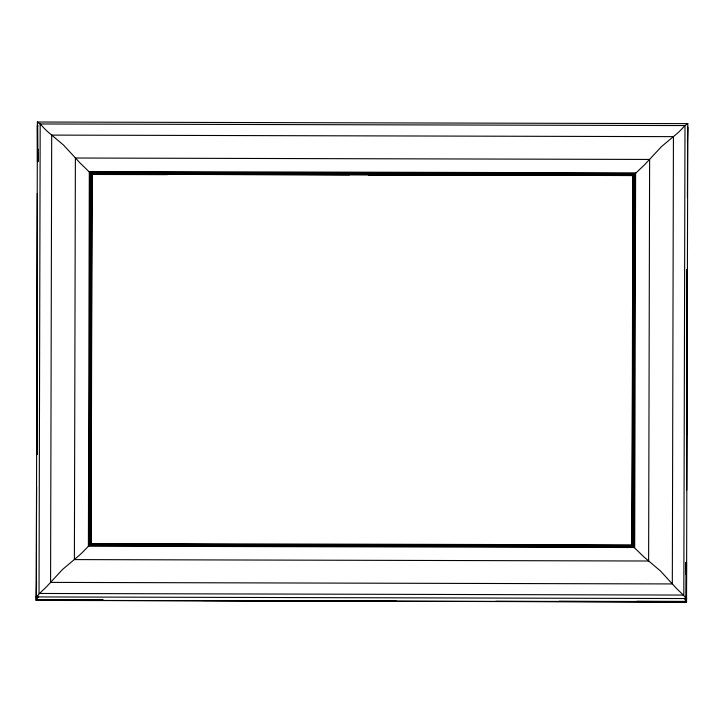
<?xml version="1.0" encoding="UTF-8"?>
<svg xmlns="http://www.w3.org/2000/svg" width="724" height="724" viewBox="0 0 724 724"><rect width="100%" height="100%" fill="white"/><g stroke="black" fill="none" stroke-linecap="round" stroke-linejoin="round"><path stroke-width="1.09" d="M36.562 486.229L36.281 600.395L686.533 602.006L684.234 598.205M36.743 454.627L37.286 193.462M37.467 161.986L37.377 125.37L38.101 125.84M91.984 174.647L84.771 167.543A28.417 5.439 46.2 0 1 79.939 162.864L63.54 145.081L47.965 131.94A19.883 3.801 46.2 0 1 43.911 128.012L40.191 123.976L37.386 122.021L36.281 600.395L36.562 581.146M36.879 454.672L37.286 288.659M37.603 162.185L37.458 125.641M37.051 454.337L37.286 358.19M37.775 161.362L37.693 126.048M37.259 454.346L37.286 441.912M37.983 161.606L38.01 149.18M631.943 545.634L632.857 175.498L92.066 174.158L91.152 544.294L89.124 545.507L83.821 550.991A28.417 5.439 -45.9 0 1 78.97 555.643L62.49 569.507L46.843 586.413A19.883 3.801 -45.9 0 1 42.77 590.322L36.209 596.929L686.624 598.54L680.098 591.897A19.883 3.801 46.2 0 1 676.044 587.979L660.478 570.992L644.07 557.046A28.417 5.439 46.2 0 1 639.238 552.367L632.025 545.516M685.13 601.173L686.533 602.006L687.8 123.632L684.985 125.569L681.239 129.587A19.883 3.801 -45.9 0 1 677.166 133.497L661.528 146.556L645.039 164.267A28.417 5.439 -45.9 0 1 640.188 168.918L633.048 175.787L632.133 545.525L90.962 544.186L91.876 174.448L167.57 174.638M685.99 574.63L686.017 562.195M686.714 281.889L686.741 269.464M686.126 601.87L686.225 562.286M686.714 365.457L686.949 269.301M686.298 601.952L686.397 562.43M686.714 434.816L687.121 269.943M687.438 142.338L687.791 126.981M686.433 601.997L686.533 562.448M686.714 490.139L687.257 269.808M687.438 197.489L687.61 127.433M38.68 596.232L36.2 600.277L686.614 601.888M36.517 600.35L37.395 599.798M36.209 596.929L37.548 596.133M687.8 123.632L37.386 122.021L38.11 122.953M349.466 174.846L91.722 174.203L90.799 544.249L632.287 545.588L633.21 175.552L368.679 174.891M368.679 175.136L460.192 175.362M91.152 543.534L631.943 544.873M52.101 599.834L102.989 599.961M345.013 600.558L395.901 600.685M636.794 601.282L685.42 601.4M37.132 599.988L102.663 600.151M267.627 600.558L395.304 600.875M559.136 601.282L685.682 601.599M36.897 600.142L103.604 600.314M203.109 600.558L395.331 601.029M495.967 601.282L685.927 601.753M685.899 598.069L686.624 598.54M40.191 123.976L39.033 593.463L683.818 595.065L684.985 125.569L40.191 123.976M51.694 135.098L50.58 582.395L672.324 583.933L673.429 136.637L51.694 135.098M75.386 158.022L74.391 559.589L648.623 561.01L649.618 159.443L75.386 158.022M89.324 171.516L88.4 546.168L634.686 547.525L635.609 172.864L89.324 171.516M90.047 172.231L89.124 545.507L633.962 546.855L634.894 173.579L90.047 172.231M90.391 172.602L89.468 545.208L633.618 546.557L634.541 173.95L90.391 172.602M90.717 172.955L89.794 544.937L633.301 546.285L634.215 174.303L90.717 172.955M91.016 173.298L90.093 544.701L632.993 546.05L633.916 174.647L91.016 173.298M91.287 173.633L90.364 544.511L632.722 545.851L633.645 174.973L91.287 173.633M91.523 173.932L90.609 544.358L632.486 545.697L633.409 175.271L91.523 173.932"/></g></svg>
